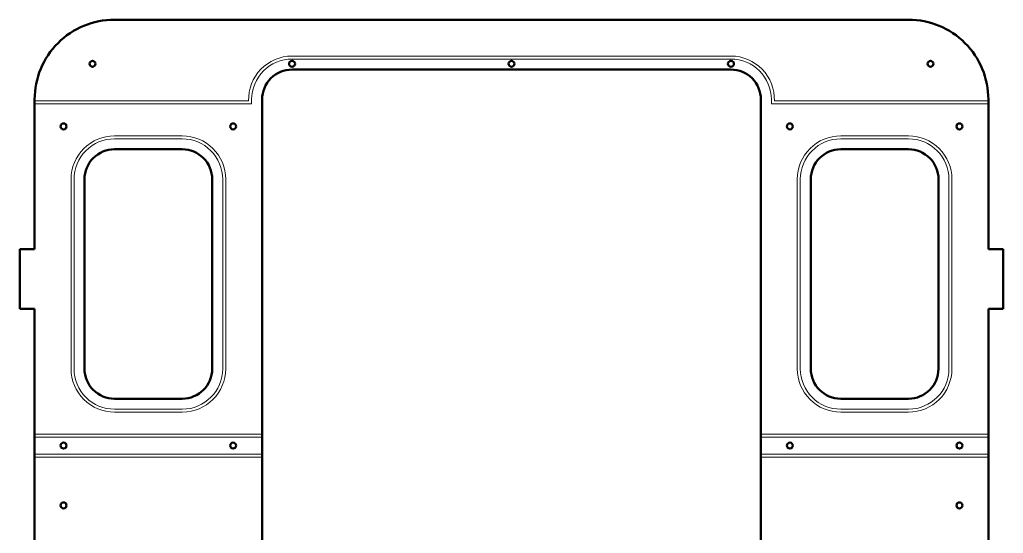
# Model space of a CAD drawing. Header units: millimetres. Extents: x -4457 to 5436, y 521 to 6420.
# Drawn here: x -2153 to -1167, y 3453 to 3968 of the extents above; entities that cross this region are included whole.
import ezdxf

# ---------------------------------------------------------------- set-up
doc = ezdxf.new("R2010")
doc.units = ezdxf.units.MM
doc.header["$MEASUREMENT"] = 0
doc.layers.add('layer 1', color=7, linetype='Continuous')
doc.layers.add('layer 2', color=7, linetype='Continuous')

msp = doc.modelspace()

# ---------------------------------------------------------------- linework, layer by layer
at = {"layer": 'layer 1', "lineweight": 50}
for points, knots in [([(-2058.0611, 3968.1207), (-2079.2784, 3968.1207), (-2099.6267, 3959.6922), (-2114.6296, 3944.6893), (-2114.6296, 3944.6893), (-2129.6325, 3929.6863), (-2138.0611, 3909.338), (-2138.0611, 3888.1207)], [0, 0, 0, 0, 0.33333333, 0.33333333, 0.33333333, 0.33333333, 1, 1, 1, 1]), ([(-1182.0611, 3888.1207), (-1182.0611, 3909.338), (-1190.4896, 3929.6863), (-1205.4925, 3944.6893), (-1205.4925, 3944.6893), (-1220.4954, 3959.6922), (-1240.8437, 3968.1207), (-1262.0611, 3968.1207)], [0, 0, 0, 0, 0.33333333, 0.33333333, 0.33333333, 0.33333333, 1, 1, 1, 1]), ([(-2077.0611, 3923.8707), (-2077.0611, 3925.5276), (-2078.4042, 3926.8707), (-2080.061, 3926.8707), (-2080.061, 3926.8707), (-2081.7179, 3926.8707), (-2083.061, 3925.5276), (-2083.0611, 3923.8707), (-2083.0611, 3923.8707), (-2083.0611, 3922.2139), (-2081.7179, 3920.8707), (-2080.0611, 3920.8707), (-2080.0611, 3920.8707), (-2078.4042, 3920.8707), (-2077.0611, 3922.2138), (-2077.0611, 3923.8707)], [0, 0, 0, 0, 0.2, 0.2, 0.2, 0.2, 0.4, 0.4, 0.4, 0.4, 0.6, 0.6, 0.6, 0.6, 1, 1, 1, 1]), ([(-1877.0611, 3923.8707), (-1877.0611, 3925.5276), (-1878.4042, 3926.8707), (-1880.061, 3926.8707), (-1880.061, 3926.8707), (-1881.7179, 3926.8707), (-1883.061, 3925.5276), (-1883.0611, 3923.8707), (-1883.0611, 3923.8707), (-1883.0611, 3922.2139), (-1881.7179, 3920.8707), (-1880.0611, 3920.8707), (-1880.0611, 3920.8707), (-1878.4042, 3920.8707), (-1877.0611, 3922.2138), (-1877.0611, 3923.8707)], [0, 0, 0, 0, 0.2, 0.2, 0.2, 0.2, 0.4, 0.4, 0.4, 0.4, 0.6, 0.6, 0.6, 0.6, 1, 1, 1, 1]), ([(-1657.0611, 3923.8707), (-1657.0611, 3925.5276), (-1658.4042, 3926.8707), (-1660.061, 3926.8707), (-1660.061, 3926.8707), (-1661.7179, 3926.8707), (-1663.061, 3925.5276), (-1663.0611, 3923.8707), (-1663.0611, 3923.8707), (-1663.0611, 3922.2139), (-1661.7179, 3920.8707), (-1660.0611, 3920.8707), (-1660.0611, 3920.8707), (-1658.4042, 3920.8707), (-1657.0611, 3922.2138), (-1657.0611, 3923.8707)], [0, 0, 0, 0, 0.2, 0.2, 0.2, 0.2, 0.4, 0.4, 0.4, 0.4, 0.6, 0.6, 0.6, 0.6, 1, 1, 1, 1]), ([(-1437.0611, 3923.8707), (-1437.0611, 3925.5276), (-1438.4042, 3926.8707), (-1440.061, 3926.8707), (-1440.061, 3926.8707), (-1441.7179, 3926.8707), (-1443.061, 3925.5276), (-1443.0611, 3923.8707), (-1443.0611, 3923.8707), (-1443.0611, 3922.2139), (-1441.7179, 3920.8707), (-1440.0611, 3920.8707), (-1440.0611, 3920.8707), (-1438.4042, 3920.8707), (-1437.0611, 3922.2138), (-1437.0611, 3923.8707)], [0, 0, 0, 0, 0.2, 0.2, 0.2, 0.2, 0.4, 0.4, 0.4, 0.4, 0.6, 0.6, 0.6, 0.6, 1, 1, 1, 1]), ([(-1237.0611, 3923.8707), (-1237.0611, 3925.5276), (-1238.4042, 3926.8707), (-1240.061, 3926.8707), (-1240.061, 3926.8707), (-1241.7179, 3926.8707), (-1243.061, 3925.5276), (-1243.0611, 3923.8707), (-1243.0611, 3923.8707), (-1243.0611, 3922.2139), (-1241.7179, 3920.8707), (-1240.0611, 3920.8707), (-1240.0611, 3920.8707), (-1238.4042, 3920.8707), (-1237.0611, 3922.2138), (-1237.0611, 3923.8707)], [0, 0, 0, 0, 0.2, 0.2, 0.2, 0.2, 0.4, 0.4, 0.4, 0.4, 0.6, 0.6, 0.6, 0.6, 1, 1, 1, 1]), ([(-1880.0611, 3918.1207), (-1888.0175, 3918.1207), (-1895.6482, 3914.96), (-1901.2743, 3909.3339), (-1901.2743, 3909.3339), (-1906.9003, 3903.7078), (-1910.0611, 3896.0772), (-1910.0611, 3888.1207)], [0, 0, 0, 0, 0.33333333, 0.33333333, 0.33333333, 0.33333333, 1, 1, 1, 1]), ([(-1410.0611, 3888.1207), (-1410.0611, 3896.0772), (-1413.2218, 3903.7078), (-1418.8478, 3909.3339), (-1418.8478, 3909.3339), (-1424.4739, 3914.96), (-1432.1046, 3918.1207), (-1440.0611, 3918.1207)], [0, 0, 0, 0, 0.33333333, 0.33333333, 0.33333333, 0.33333333, 1, 1, 1, 1]), ([(-2106.0611, 3861.1207), (-2106.0611, 3862.7776), (-2107.4042, 3864.1207), (-2109.061, 3864.1207), (-2109.061, 3864.1207), (-2110.7179, 3864.1207), (-2112.061, 3862.7776), (-2112.0611, 3861.1207), (-2112.0611, 3861.1207), (-2112.0611, 3859.4639), (-2110.7179, 3858.1207), (-2109.0611, 3858.1207), (-2109.0611, 3858.1207), (-2107.4042, 3858.1207), (-2106.0611, 3859.4638), (-2106.0611, 3861.1207)], [0, 0, 0, 0, 0.2, 0.2, 0.2, 0.2, 0.4, 0.4, 0.4, 0.4, 0.6, 0.6, 0.6, 0.6, 1, 1, 1, 1]), ([(-1936.0611, 3861.1207), (-1936.0611, 3862.7776), (-1937.4042, 3864.1207), (-1939.061, 3864.1207), (-1939.061, 3864.1207), (-1940.7179, 3864.1207), (-1942.061, 3862.7776), (-1942.0611, 3861.1207), (-1942.0611, 3861.1207), (-1942.0611, 3859.4639), (-1940.7179, 3858.1207), (-1939.0611, 3858.1207), (-1939.0611, 3858.1207), (-1937.4042, 3858.1207), (-1936.0611, 3859.4638), (-1936.0611, 3861.1207)], [0, 0, 0, 0, 0.2, 0.2, 0.2, 0.2, 0.4, 0.4, 0.4, 0.4, 0.6, 0.6, 0.6, 0.6, 1, 1, 1, 1]), ([(-1378.0611, 3861.1207), (-1378.0611, 3862.7776), (-1379.4042, 3864.1207), (-1381.061, 3864.1207), (-1381.061, 3864.1207), (-1382.7179, 3864.1207), (-1384.061, 3862.7776), (-1384.0611, 3861.1207), (-1384.0611, 3861.1207), (-1384.0611, 3859.4639), (-1382.7179, 3858.1207), (-1381.0611, 3858.1207), (-1381.0611, 3858.1207), (-1379.4042, 3858.1207), (-1378.0611, 3859.4638), (-1378.0611, 3861.1207)], [0, 0, 0, 0, 0.2, 0.2, 0.2, 0.2, 0.4, 0.4, 0.4, 0.4, 0.6, 0.6, 0.6, 0.6, 1, 1, 1, 1]), ([(-1208.0611, 3861.1207), (-1208.0611, 3862.7776), (-1209.4042, 3864.1207), (-1211.061, 3864.1207), (-1211.061, 3864.1207), (-1212.7179, 3864.1207), (-1214.061, 3862.7776), (-1214.0611, 3861.1207), (-1214.0611, 3861.1207), (-1214.0611, 3859.4639), (-1212.7179, 3858.1207), (-1211.0611, 3858.1207), (-1211.0611, 3858.1207), (-1209.4042, 3858.1207), (-1208.0611, 3859.4638), (-1208.0611, 3861.1207)], [0, 0, 0, 0, 0.2, 0.2, 0.2, 0.2, 0.4, 0.4, 0.4, 0.4, 0.6, 0.6, 0.6, 0.6, 1, 1, 1, 1]), ([(-2058.0611, 3838.1207), (-2066.0175, 3838.1207), (-2073.6482, 3834.96), (-2079.2743, 3829.3339), (-2079.2743, 3829.3339), (-2084.9003, 3823.7078), (-2088.0611, 3816.0772), (-2088.0611, 3808.1207)], [0, 0, 0, 0, 0.33333333, 0.33333333, 0.33333333, 0.33333333, 1, 1, 1, 1]), ([(-1960.0611, 3808.1207), (-1960.0611, 3816.0772), (-1963.2218, 3823.7078), (-1968.8478, 3829.3339), (-1968.8478, 3829.3339), (-1974.4739, 3834.96), (-1982.1046, 3838.1207), (-1990.0611, 3838.1207)], [0, 0, 0, 0, 0.33333333, 0.33333333, 0.33333333, 0.33333333, 1, 1, 1, 1]), ([(-1330.0611, 3838.1207), (-1338.0175, 3838.1207), (-1345.6482, 3834.96), (-1351.2743, 3829.3339), (-1351.2743, 3829.3339), (-1356.9003, 3823.7078), (-1360.0611, 3816.0772), (-1360.0611, 3808.1207)], [0, 0, 0, 0, 0.33333333, 0.33333333, 0.33333333, 0.33333333, 1, 1, 1, 1]), ([(-1232.0611, 3808.1207), (-1232.0611, 3816.0772), (-1235.2218, 3823.7078), (-1240.8478, 3829.3339), (-1240.8478, 3829.3339), (-1246.4739, 3834.96), (-1254.1046, 3838.1207), (-1262.0611, 3838.1207)], [0, 0, 0, 0, 0.33333333, 0.33333333, 0.33333333, 0.33333333, 1, 1, 1, 1]), ([(-2088.0611, 3618.1207), (-2088.0611, 3610.1642), (-2084.9003, 3602.5336), (-2079.2743, 3596.9075), (-2079.2743, 3596.9075), (-2073.6482, 3591.2814), (-2066.0175, 3588.1207), (-2058.0611, 3588.1207)], [0, 0, 0, 0, 0.33333333, 0.33333333, 0.33333333, 0.33333333, 1, 1, 1, 1]), ([(-1360.0611, 3618.1207), (-1360.0611, 3610.1642), (-1356.9003, 3602.5336), (-1351.2743, 3596.9075), (-1351.2743, 3596.9075), (-1345.6482, 3591.2814), (-1338.0175, 3588.1207), (-1330.0611, 3588.1207)], [0, 0, 0, 0, 0.33333333, 0.33333333, 0.33333333, 0.33333333, 1, 1, 1, 1]), ([(-2106.0611, 3541.1207), (-2106.0611, 3542.7776), (-2107.4042, 3544.1207), (-2109.061, 3544.1207), (-2109.061, 3544.1207), (-2110.7179, 3544.1207), (-2112.061, 3542.7776), (-2112.0611, 3541.1207), (-2112.0611, 3541.1207), (-2112.0611, 3539.4639), (-2110.7179, 3538.1207), (-2109.0611, 3538.1207), (-2109.0611, 3538.1207), (-2107.4042, 3538.1207), (-2106.0611, 3539.4638), (-2106.0611, 3541.1207)], [0, 0, 0, 0, 0.2, 0.2, 0.2, 0.2, 0.4, 0.4, 0.4, 0.4, 0.6, 0.6, 0.6, 0.6, 1, 1, 1, 1]), ([(-1936.0611, 3541.1207), (-1936.0611, 3542.7776), (-1937.4042, 3544.1207), (-1939.061, 3544.1207), (-1939.061, 3544.1207), (-1940.7179, 3544.1207), (-1942.061, 3542.7776), (-1942.0611, 3541.1207), (-1942.0611, 3541.1207), (-1942.0611, 3539.4639), (-1940.7179, 3538.1207), (-1939.0611, 3538.1207), (-1939.0611, 3538.1207), (-1937.4042, 3538.1207), (-1936.0611, 3539.4638), (-1936.0611, 3541.1207)], [0, 0, 0, 0, 0.2, 0.2, 0.2, 0.2, 0.4, 0.4, 0.4, 0.4, 0.6, 0.6, 0.6, 0.6, 1, 1, 1, 1]), ([(-1378.0611, 3541.1207), (-1378.0611, 3542.7776), (-1379.4042, 3544.1207), (-1381.061, 3544.1207), (-1381.061, 3544.1207), (-1382.7179, 3544.1207), (-1384.061, 3542.7776), (-1384.0611, 3541.1207), (-1384.0611, 3541.1207), (-1384.0611, 3539.4639), (-1382.7179, 3538.1207), (-1381.0611, 3538.1207), (-1381.0611, 3538.1207), (-1379.4042, 3538.1207), (-1378.0611, 3539.4638), (-1378.0611, 3541.1207)], [0, 0, 0, 0, 0.2, 0.2, 0.2, 0.2, 0.4, 0.4, 0.4, 0.4, 0.6, 0.6, 0.6, 0.6, 1, 1, 1, 1]), ([(-1208.0611, 3541.1207), (-1208.0611, 3542.7776), (-1209.4042, 3544.1207), (-1211.061, 3544.1207), (-1211.061, 3544.1207), (-1212.7179, 3544.1207), (-1214.061, 3542.7776), (-1214.0611, 3541.1207), (-1214.0611, 3541.1207), (-1214.0611, 3539.4639), (-1212.7179, 3538.1207), (-1211.0611, 3538.1207), (-1211.0611, 3538.1207), (-1209.4042, 3538.1207), (-1208.0611, 3539.4638), (-1208.0611, 3541.1207)], [0, 0, 0, 0, 0.2, 0.2, 0.2, 0.2, 0.4, 0.4, 0.4, 0.4, 0.6, 0.6, 0.6, 0.6, 1, 1, 1, 1]), ([(-2106.0611, 3481.1207), (-2106.0611, 3482.7776), (-2107.4042, 3484.1207), (-2109.061, 3484.1207), (-2109.061, 3484.1207), (-2110.7179, 3484.1207), (-2112.061, 3482.7776), (-2112.0611, 3481.1207), (-2112.0611, 3481.1207), (-2112.0611, 3479.4639), (-2110.7179, 3478.1207), (-2109.0611, 3478.1207), (-2109.0611, 3478.1207), (-2107.4042, 3478.1207), (-2106.0611, 3479.4638), (-2106.0611, 3481.1207)], [0, 0, 0, 0, 0.2, 0.2, 0.2, 0.2, 0.4, 0.4, 0.4, 0.4, 0.6, 0.6, 0.6, 0.6, 1, 1, 1, 1]), ([(-1208.0611, 3481.1207), (-1208.0611, 3482.7776), (-1209.4042, 3484.1207), (-1211.061, 3484.1207), (-1211.061, 3484.1207), (-1212.7179, 3484.1207), (-1214.061, 3482.7776), (-1214.0611, 3481.1207), (-1214.0611, 3481.1207), (-1214.0611, 3479.4639), (-1212.7179, 3478.1207), (-1211.0611, 3478.1207), (-1211.0611, 3478.1207), (-1209.4042, 3478.1207), (-1208.0611, 3479.4638), (-1208.0611, 3481.1207)], [0, 0, 0, 0, 0.2, 0.2, 0.2, 0.2, 0.4, 0.4, 0.4, 0.4, 0.6, 0.6, 0.6, 0.6, 1, 1, 1, 1])]:
    msp.add_open_spline(points, degree=3, knots=knots, dxfattribs=at)
for points in [[(-2058.0611, 3968.1207), (-2058.0611, 3968.1207), (-1262.0611, 3968.1207), (-1262.0611, 3968.1207)], [(-1880.0611, 3918.1207), (-1880.0611, 3918.1207), (-1440.0611, 3918.1207), (-1440.0611, 3918.1207)], [(-2138.0611, 3886.6207), (-2138.0611, 3886.6207), (-2138.0611, 3888.1207), (-2138.0611, 3888.1207)], [(-2138.0611, 3883.6207), (-2138.0611, 3883.6207), (-2138.0611, 3886.6207), (-2138.0611, 3886.6207)], [(-1910.0611, 3552.6207), (-1910.0611, 3552.6207), (-1910.0611, 3888.1207), (-1910.0611, 3888.1207)], [(-1410.0611, 3888.1207), (-1410.0611, 3888.1207), (-1410.0611, 3552.6207), (-1410.0611, 3552.6207)], [(-1182.0611, 3888.1207), (-1182.0611, 3888.1207), (-1182.0611, 3886.6207), (-1182.0611, 3886.6207)], [(-1182.0611, 3886.6207), (-1182.0611, 3886.6207), (-1182.0611, 3883.6207), (-1182.0611, 3883.6207)], [(-2138.0611, 3738.1207), (-2138.0611, 3738.1207), (-2138.0611, 3883.6207), (-2138.0611, 3883.6207)], [(-1182.0611, 3883.6207), (-1182.0611, 3883.6207), (-1182.0611, 3738.1207), (-1182.0611, 3738.1207)], [(-2058.0611, 3838.1207), (-2058.0611, 3838.1207), (-1990.0611, 3838.1207), (-1990.0611, 3838.1207)], [(-1330.0611, 3838.1207), (-1330.0611, 3838.1207), (-1262.0611, 3838.1207), (-1262.0611, 3838.1207)], [(-2088.0611, 3618.1207), (-2088.0611, 3618.1207), (-2088.0611, 3808.1207), (-2088.0611, 3808.1207)], [(-1960.0611, 3808.1207), (-1960.0611, 3808.1207), (-1960.0611, 3618.1207), (-1960.0611, 3618.1207)], [(-1360.0611, 3618.1207), (-1360.0611, 3618.1207), (-1360.0611, 3808.1207), (-1360.0611, 3808.1207)], [(-1232.0611, 3808.1207), (-1232.0611, 3808.1207), (-1232.0611, 3618.1207), (-1232.0611, 3618.1207)], [(-2138.0611, 3738.1207), (-2138.0611, 3738.1207), (-2153.0611, 3738.1207), (-2153.0611, 3738.1207)], [(-2153.0611, 3738.1207), (-2153.0611, 3738.1207), (-2153.0611, 3678.1207), (-2153.0611, 3678.1207)], [(-1167.0611, 3738.1207), (-1167.0611, 3738.1207), (-1182.0611, 3738.1207), (-1182.0611, 3738.1207)], [(-1167.0611, 3678.1207), (-1167.0611, 3678.1207), (-1167.0611, 3738.1207), (-1167.0611, 3738.1207)], [(-2153.0611, 3678.1207), (-2153.0611, 3678.1207), (-2138.0611, 3678.1207), (-2138.0611, 3678.1207)], [(-2138.0611, 3552.6207), (-2138.0611, 3552.6207), (-2138.0611, 3678.1207), (-2138.0611, 3678.1207)], [(-1182.0611, 3678.1207), (-1182.0611, 3678.1207), (-1182.0611, 3552.6207), (-1182.0611, 3552.6207)], [(-1182.0611, 3678.1207), (-1182.0611, 3678.1207), (-1167.0611, 3678.1207), (-1167.0611, 3678.1207)], [(-1990.0611, 3588.1207), (-1973.4926, 3588.1207), (-1960.0611, 3601.5521), (-1960.0611, 3618.1206)], [(-1262.0611, 3588.1207), (-1245.4926, 3588.1207), (-1232.0611, 3601.5521), (-1232.0611, 3618.1206)], [(-1990.0611, 3588.1207), (-1990.0611, 3588.1207), (-2058.0611, 3588.1207), (-2058.0611, 3588.1207)], [(-1262.0611, 3588.1207), (-1262.0611, 3588.1207), (-1330.0611, 3588.1207), (-1330.0611, 3588.1207)], [(-2138.0611, 3549.6207), (-2138.0611, 3549.6207), (-2138.0611, 3552.6207), (-2138.0611, 3552.6207)], [(-2138.0611, 3532.6207), (-2138.0611, 3532.6207), (-2138.0611, 3549.6207), (-2138.0611, 3549.6207)], [(-1910.0611, 3552.6207), (-1910.0611, 3552.6207), (-1910.0611, 3549.6207), (-1910.0611, 3549.6207)], [(-1910.0611, 3532.6207), (-1910.0611, 3532.6207), (-1910.0611, 3549.6207), (-1910.0611, 3549.6207)], [(-1410.0611, 3549.6207), (-1410.0611, 3549.6207), (-1410.0611, 3552.6207), (-1410.0611, 3552.6207)], [(-1410.0611, 3549.6207), (-1410.0611, 3549.6207), (-1410.0611, 3532.6207), (-1410.0611, 3532.6207)], [(-1182.0611, 3552.6207), (-1182.0611, 3552.6207), (-1182.0611, 3549.6207), (-1182.0611, 3549.6207)], [(-1182.0611, 3549.6207), (-1182.0611, 3549.6207), (-1182.0611, 3532.6207), (-1182.0611, 3532.6207)], [(-2138.0611, 3529.6207), (-2138.0611, 3529.6207), (-2138.0611, 3532.6207), (-2138.0611, 3532.6207)], [(-1910.0611, 3532.6207), (-1910.0611, 3532.6207), (-1910.0611, 3529.6207), (-1910.0611, 3529.6207)], [(-1410.0611, 3529.6207), (-1410.0611, 3529.6207), (-1410.0611, 3532.6207), (-1410.0611, 3532.6207)], [(-1182.0611, 3532.6207), (-1182.0611, 3532.6207), (-1182.0611, 3529.6207), (-1182.0611, 3529.6207)], [(-2138.0611, 3318.1207), (-2138.0611, 3318.1207), (-2138.0611, 3529.6207), (-2138.0611, 3529.6207)], [(-1910.0611, 3248.1207), (-1910.0611, 3248.1207), (-1910.0611, 3529.6207), (-1910.0611, 3529.6207)], [(-1410.0611, 3529.6207), (-1410.0611, 3529.6207), (-1410.0611, 3248.1207), (-1410.0611, 3248.1207)], [(-1182.0611, 3529.6207), (-1182.0611, 3529.6207), (-1182.0611, 3318.1207), (-1182.0611, 3318.1207)]]:
    msp.add_open_spline(points, degree=3, dxfattribs=at)
at = {"layer": 'layer 2', "color": 240, "lineweight": 9}
for points in [[(-1880.0611, 3931.6207), (-1891.8581, 3931.6207), (-1903.1493, 3926.8293), (-1911.346, 3918.3449), (-1911.346, 3918.3449), (-1919.5427, 3909.8605), (-1923.942, 3898.4108), (-1923.5352, 3886.6207)], [(-1880.0611, 3928.6207), (-1890.8023, 3928.6207), (-1901.1037, 3924.3538), (-1908.6989, 3916.7585), (-1908.6989, 3916.7585), (-1916.2941, 3909.1633), (-1920.5611, 3898.862), (-1920.5611, 3888.1207)], [(-1399.5611, 3888.1207), (-1399.5611, 3898.862), (-1403.828, 3909.1633), (-1411.4232, 3916.7585), (-1411.4232, 3916.7585), (-1419.0185, 3924.3538), (-1429.3198, 3928.6207), (-1440.0611, 3928.6207)], [(-1396.5869, 3886.6207), (-1396.1801, 3898.4107), (-1400.5793, 3909.8604), (-1408.776, 3918.3448), (-1408.776, 3918.3448), (-1416.9727, 3926.8292), (-1428.2638, 3931.6206), (-1440.0608, 3931.6207)], [(-2058.0611, 3851.6207), (-2069.598, 3851.6207), (-2080.6624, 3847.0377), (-2088.8202, 3838.8799), (-2088.8202, 3838.8799), (-2096.978, 3830.722), (-2101.5611, 3819.6576), (-2101.5611, 3808.1207)], [(-2058.0611, 3848.6207), (-2068.8023, 3848.6207), (-2079.1037, 3844.3538), (-2086.6989, 3836.7585), (-2086.6989, 3836.7585), (-2094.2941, 3829.1633), (-2098.5611, 3818.862), (-2098.5611, 3808.1207)], [(-1946.5611, 3808.1207), (-1946.5611, 3819.6576), (-1951.1441, 3830.722), (-1959.3019, 3838.8799), (-1959.3019, 3838.8799), (-1967.4597, 3847.0377), (-1978.5241, 3851.6207), (-1990.0611, 3851.6207)], [(-1949.5611, 3808.1207), (-1949.5611, 3818.862), (-1953.828, 3829.1633), (-1961.4232, 3836.7585), (-1961.4232, 3836.7585), (-1969.0185, 3844.3538), (-1979.3198, 3848.6207), (-1990.0611, 3848.6207)], [(-1330.0611, 3851.6207), (-1341.598, 3851.6207), (-1352.6624, 3847.0377), (-1360.8202, 3838.8799), (-1360.8202, 3838.8799), (-1368.978, 3830.722), (-1373.5611, 3819.6576), (-1373.5611, 3808.1207)], [(-1330.0611, 3848.6207), (-1340.8023, 3848.6207), (-1351.1037, 3844.3538), (-1358.6989, 3836.7585), (-1358.6989, 3836.7585), (-1366.2941, 3829.1633), (-1370.5611, 3818.862), (-1370.5611, 3808.1207)], [(-1218.5611, 3808.1207), (-1218.5611, 3819.6576), (-1223.1441, 3830.722), (-1231.3019, 3838.8799), (-1231.3019, 3838.8799), (-1239.4597, 3847.0377), (-1250.5241, 3851.6207), (-1262.0611, 3851.6207)], [(-1221.5611, 3808.1207), (-1221.5611, 3818.862), (-1225.828, 3829.1633), (-1233.4232, 3836.7585), (-1233.4232, 3836.7585), (-1241.0185, 3844.3538), (-1251.3198, 3848.6207), (-1262.0611, 3848.6207)], [(-2101.5611, 3618.1207), (-2101.5611, 3606.5838), (-2096.978, 3595.5194), (-2088.8202, 3587.3616), (-2088.8202, 3587.3616), (-2080.6624, 3579.2037), (-2069.598, 3574.6207), (-2058.0611, 3574.6207)], [(-2098.5611, 3618.1207), (-2098.5611, 3607.3794), (-2094.2941, 3597.0781), (-2086.6989, 3589.4829), (-2086.6989, 3589.4829), (-2079.1037, 3581.8877), (-2068.8023, 3577.6207), (-2058.0611, 3577.6207)], [(-1373.5611, 3618.1207), (-1373.5611, 3606.5838), (-1368.978, 3595.5194), (-1360.8202, 3587.3616), (-1360.8202, 3587.3616), (-1352.6624, 3579.2037), (-1341.598, 3574.6207), (-1330.0611, 3574.6207)], [(-1370.5611, 3618.1207), (-1370.5611, 3607.3794), (-1366.2941, 3597.0781), (-1358.6989, 3589.4829), (-1358.6989, 3589.4829), (-1351.1037, 3581.8877), (-1340.8023, 3577.6207), (-1330.0611, 3577.6207)]]:
    msp.add_open_spline(points, degree=3, knots=[0, 0, 0, 0, 0.33333333, 0.33333333, 0.33333333, 0.33333333, 1, 1, 1, 1], dxfattribs=at)
for points in [[(-1880.0611, 3931.6207), (-1880.0611, 3931.6207), (-1440.0611, 3931.6207), (-1440.0611, 3931.6207)], [(-1440.0611, 3928.6207), (-1440.0611, 3928.6207), (-1880.0611, 3928.6207), (-1880.0611, 3928.6207)], [(-2138.0611, 3886.6207), (-2138.0611, 3886.6207), (-1923.5352, 3886.6207), (-1923.5352, 3886.6207)], [(-1920.5611, 3888.1207), (-1920.5611, 3888.1207), (-1920.5611, 3883.6207), (-1920.5611, 3883.6207)], [(-1399.5611, 3883.6207), (-1399.5611, 3883.6207), (-1399.5611, 3888.1207), (-1399.5611, 3888.1207)], [(-1396.5869, 3886.6207), (-1396.5869, 3886.6207), (-1182.0611, 3886.6207), (-1182.0611, 3886.6207)], [(-1920.5611, 3883.6207), (-1920.5611, 3883.6207), (-2138.0611, 3883.6207), (-2138.0611, 3883.6207)], [(-1182.0611, 3883.6207), (-1182.0611, 3883.6207), (-1399.5611, 3883.6207), (-1399.5611, 3883.6207)], [(-2058.0611, 3851.6207), (-2058.0611, 3851.6207), (-1990.0611, 3851.6207), (-1990.0611, 3851.6207)], [(-1990.0611, 3848.6207), (-1990.0611, 3848.6207), (-2058.0611, 3848.6207), (-2058.0611, 3848.6207)], [(-1330.0611, 3851.6207), (-1330.0611, 3851.6207), (-1262.0611, 3851.6207), (-1262.0611, 3851.6207)], [(-1262.0611, 3848.6207), (-1262.0611, 3848.6207), (-1330.0611, 3848.6207), (-1330.0611, 3848.6207)], [(-2101.5611, 3618.1207), (-2101.5611, 3618.1207), (-2101.5611, 3808.1207), (-2101.5611, 3808.1207)], [(-2098.5611, 3808.1207), (-2098.5611, 3808.1207), (-2098.5611, 3618.1207), (-2098.5611, 3618.1207)], [(-1949.5611, 3618.1207), (-1949.5611, 3618.1207), (-1949.5611, 3808.1207), (-1949.5611, 3808.1207)], [(-1946.5611, 3808.1207), (-1946.5611, 3808.1207), (-1946.5611, 3618.1207), (-1946.5611, 3618.1207)], [(-1373.5611, 3618.1207), (-1373.5611, 3618.1207), (-1373.5611, 3808.1207), (-1373.5611, 3808.1207)], [(-1370.5611, 3808.1207), (-1370.5611, 3808.1207), (-1370.5611, 3618.1207), (-1370.5611, 3618.1207)], [(-1221.5611, 3618.1207), (-1221.5611, 3618.1207), (-1221.5611, 3808.1207), (-1221.5611, 3808.1207)], [(-1218.5611, 3808.1207), (-1218.5611, 3808.1207), (-1218.5611, 3618.1207), (-1218.5611, 3618.1207)], [(-1990.0611, 3577.6207), (-1967.6936, 3577.6207), (-1949.5612, 3595.753), (-1949.5611, 3618.1205)], [(-1990.0611, 3574.6207), (-1966.0368, 3574.6207), (-1946.5612, 3594.0962), (-1946.5611, 3618.1205)], [(-1262.0611, 3577.6207), (-1239.6936, 3577.6207), (-1221.5612, 3595.753), (-1221.5611, 3618.1205)], [(-1262.0611, 3574.6207), (-1238.0368, 3574.6207), (-1218.5612, 3594.0962), (-1218.5611, 3618.1205)], [(-2058.0611, 3577.6207), (-2058.0611, 3577.6207), (-1990.0611, 3577.6207), (-1990.0611, 3577.6207)], [(-1990.0611, 3574.6207), (-1990.0611, 3574.6207), (-2058.0611, 3574.6207), (-2058.0611, 3574.6207)], [(-1330.0611, 3577.6207), (-1330.0611, 3577.6207), (-1262.0611, 3577.6207), (-1262.0611, 3577.6207)], [(-1262.0611, 3574.6207), (-1262.0611, 3574.6207), (-1330.0611, 3574.6207), (-1330.0611, 3574.6207)], [(-2138.0611, 3552.6207), (-2138.0611, 3552.6207), (-1910.0611, 3552.6207), (-1910.0611, 3552.6207)], [(-1910.0611, 3549.6207), (-1910.0611, 3549.6207), (-2138.0611, 3549.6207), (-2138.0611, 3549.6207)], [(-1410.0611, 3552.6207), (-1410.0611, 3552.6207), (-1182.0611, 3552.6207), (-1182.0611, 3552.6207)], [(-1182.0611, 3549.6207), (-1182.0611, 3549.6207), (-1410.0611, 3549.6207), (-1410.0611, 3549.6207)], [(-2138.0611, 3532.6207), (-2138.0611, 3532.6207), (-1910.0611, 3532.6207), (-1910.0611, 3532.6207)], [(-1410.0611, 3532.6207), (-1410.0611, 3532.6207), (-1182.0611, 3532.6207), (-1182.0611, 3532.6207)], [(-1910.0611, 3529.6207), (-1910.0611, 3529.6207), (-2138.0611, 3529.6207), (-2138.0611, 3529.6207)], [(-1182.0611, 3529.6207), (-1182.0611, 3529.6207), (-1410.0611, 3529.6207), (-1410.0611, 3529.6207)]]:
    msp.add_open_spline(points, degree=3, dxfattribs=at)

doc.saveas('drawing.dxf')
